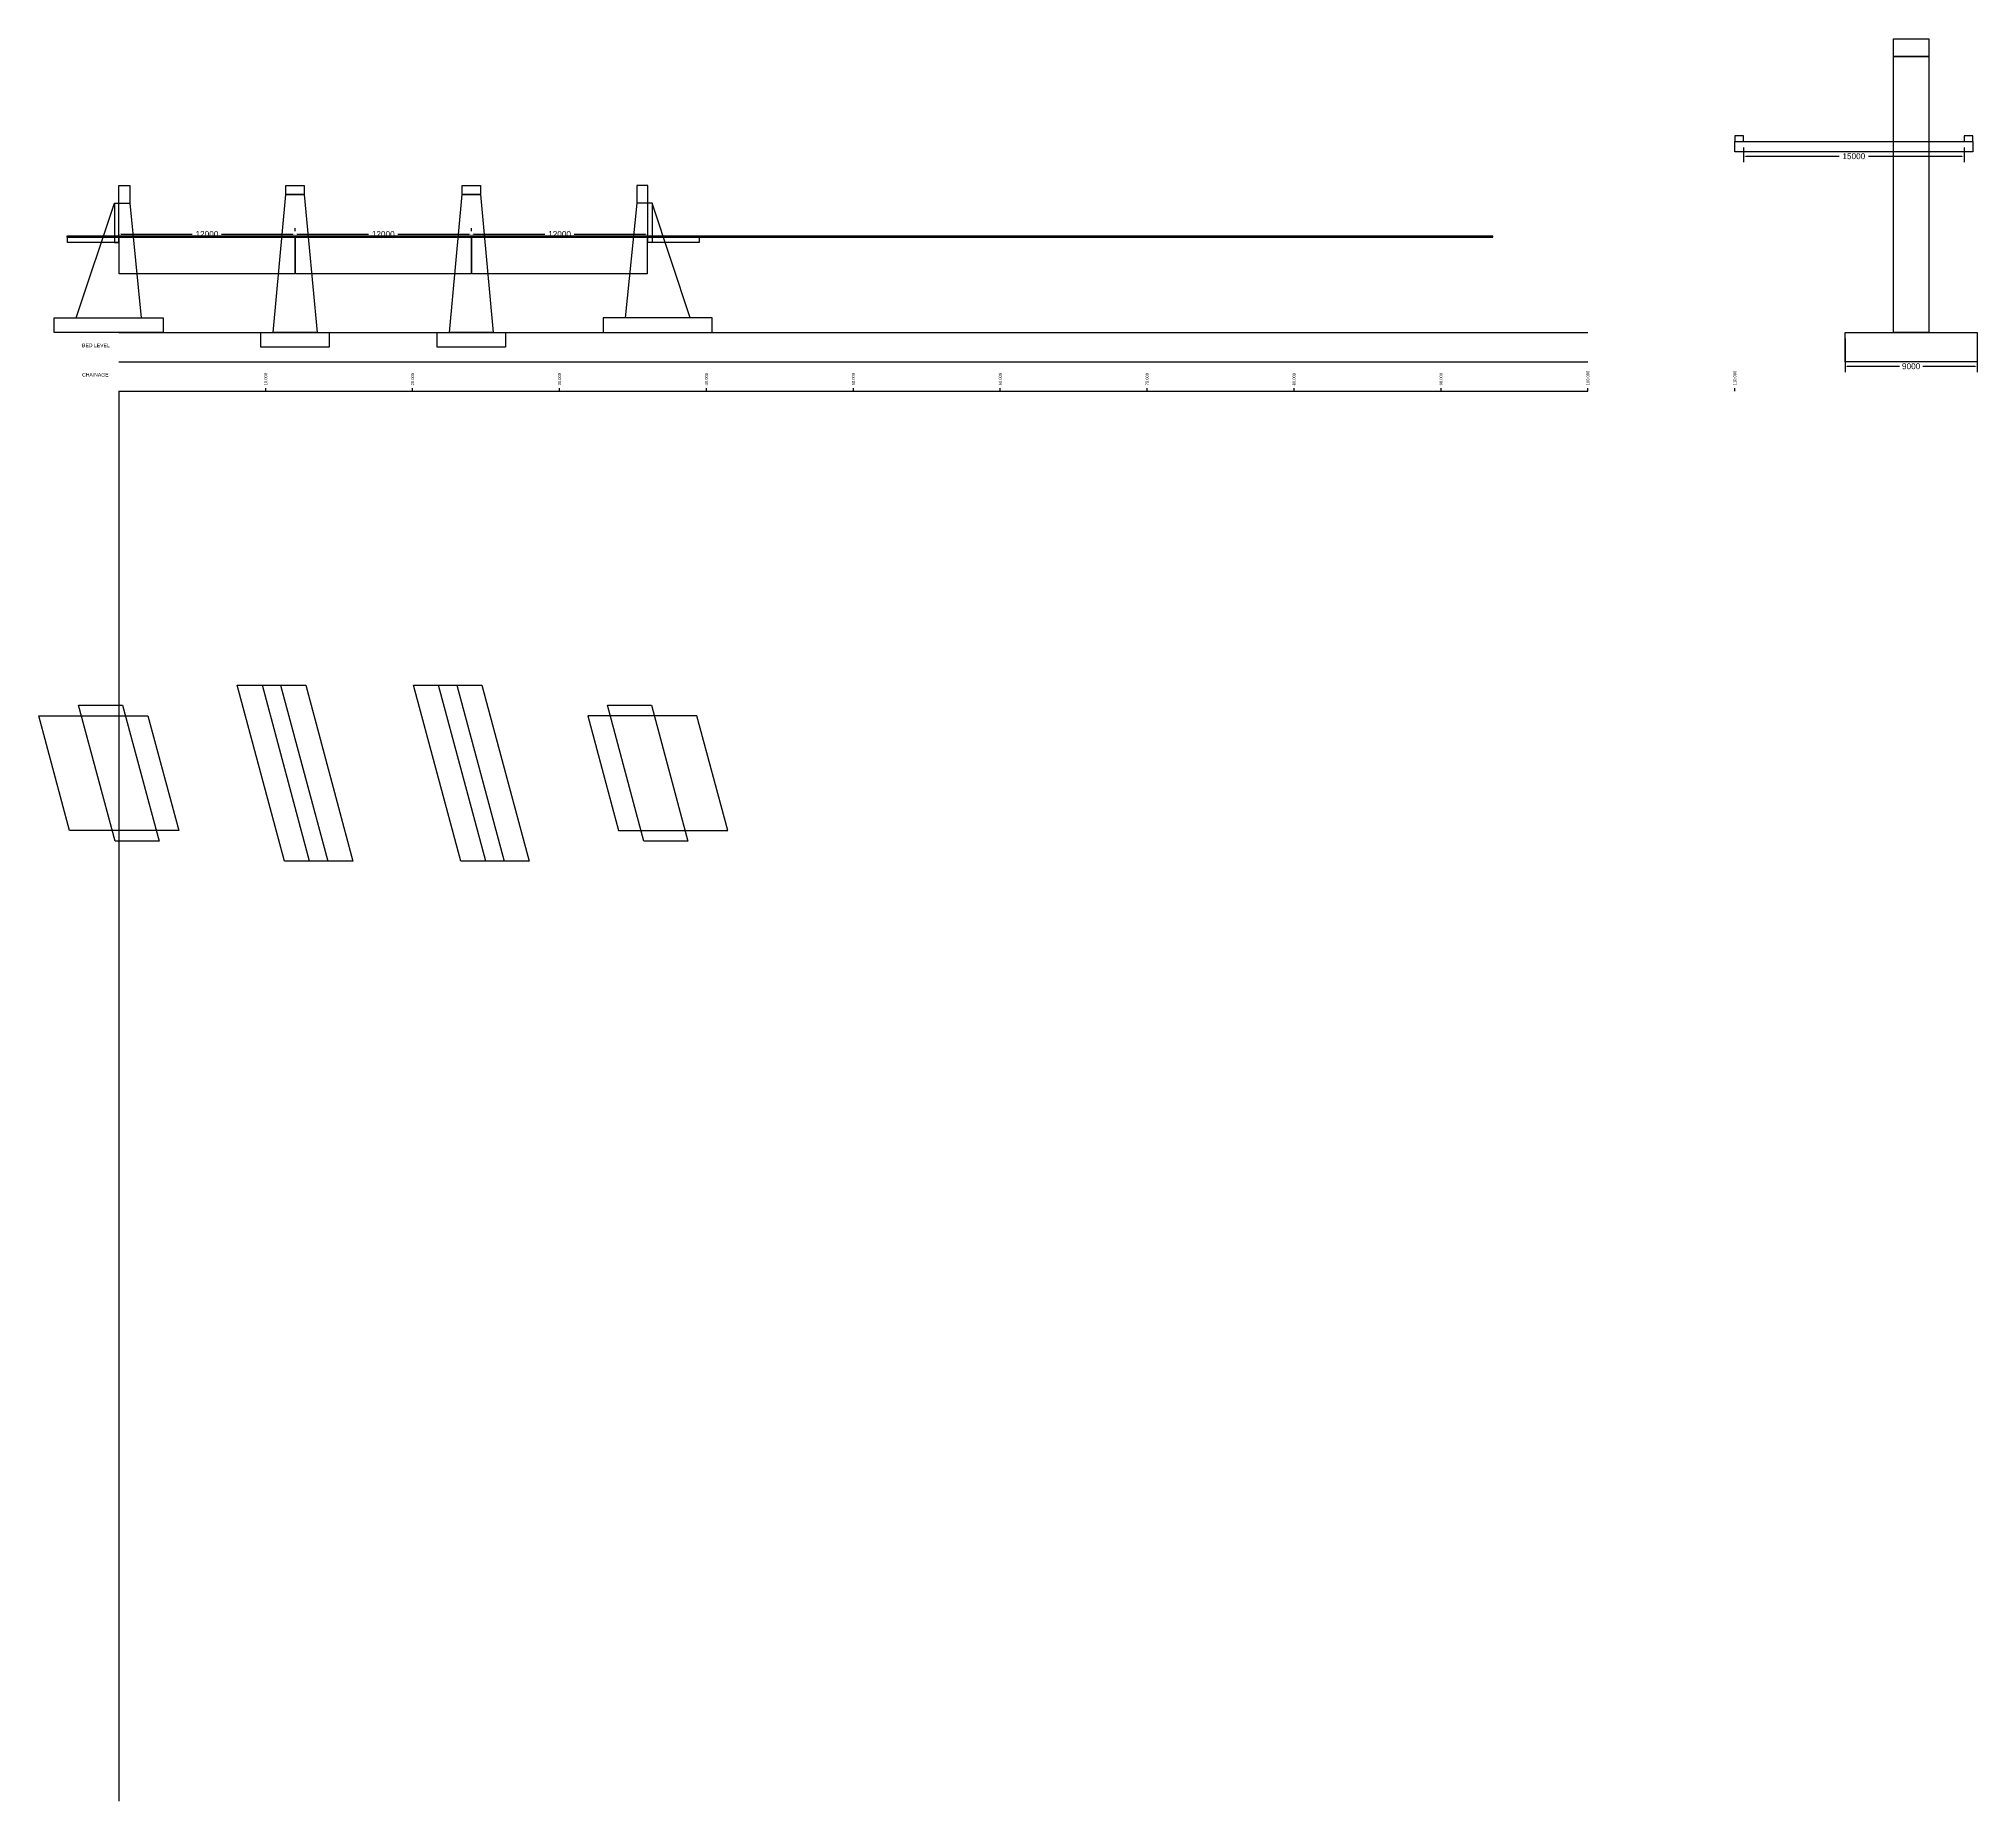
# Model space of a CAD drawing. Header units: metres. Extents: x -5448 to 126500, y -99900 to 20100.
import ezdxf

# ---------------------------------------------------------------- set-up
doc = ezdxf.new("R2010")
doc.units = ezdxf.units.M
doc.styles.add('Arial', font='Arial.ttf')
doc.dimstyles.new('PMB100', dxfattribs={"dimtxt": 400, "dimasz": 150, "dimexe": 400, "dimexo": 400, "dimtad": 0, "dimtxsty": 'Arial', "dimcen": 2.5, "dimazin": 3, "dimtfac": 1, "dimtdec": 0, "dimtmove": 0, "dimatfit": 3})

msp = doc.modelspace()

# ---------------------------------------------------------------- linework, layer by layer
for p, q in [((-300, 8900), (750, 8900)), ((36300, 8900), (35250, 8900)), ((-3525, 6680), (93525, 6680)), ((-3525, 6600), (-3525, 6680)), ((-3525, 6600), (93525, 6600)), ((93525, 6600), (93525, 6680)), ((-4400, 1100), (3030, 1100)), ((0, 100), (100000, 100)), ((40400, 1100), (32970, 1100)), ((0, -1900), (100000, -1900)), ((0, -3900), (100000, -3900)), ((0, -3900), (0, -99900)), ((10000, -3900), (10000, -3700)), ((20000, -3900), (20000, -3700)), ((30000, -3900), (30000, -3700)), ((40000, -3900), (40000, -3700)), ((50000, -3900), (50000, -3700)), ((60000, -3900), (60000, -3700)), ((70000, -3900), (70000, -3700)), ((80000, -3900), (80000, -3700)), ((90000, -3900), (90000, -3700)), ((100000, -3900), (100000, -3700)), ((110000, -3900), (110000, -3700))]:
    msp.add_line(p, q)
for points in [[(120800, 20100), (123200, 20100), (123200, 18900), (120800, 18900)], [(120800, 18900), (123200, 18900), (123200, 100), (120800, 100)], [(110000, 13100), (110600, 13100), (110600, 13500), (110000, 13500)], [(125600, 13100), (126200, 13100), (126200, 13500), (125600, 13500)], [(110000, 13100), (126200, 13100), (126200, 12400), (110000, 12400)], [(0, 6230), (0, 10100), (750, 10100), (750, 8900), (1530, 1100), (1530, 1100), (3030, 1100), (3030, 100), (-4400, 100), (-4400, 1100), (-2900, 1100), (-2900, 1100), (-300, 8900), (-300, 6230)], [(10509.203, 100), (11378.835, 9500), (12621.165, 9500), (13490.797, 100), (10509.203, 100)], [(11378.835, 10100), (12621.165, 10100), (12621.165, 9500), (11378.835, 9500), (11378.835, 10100)], [(22509.203, 100), (23378.835, 9500), (24621.165, 9500), (25490.797, 100), (22509.203, 100)], [(23378.835, 10100), (24621.165, 10100), (24621.165, 9500), (23378.835, 9500), (23378.835, 10100)], [(36000, 6230), (36000, 10100), (35250, 10100), (35250, 8900), (34470, 1100), (34470, 1100), (32970, 1100), (32970, 100), (40400, 100), (40400, 1100), (38900, 1100), (38900, 1100), (36300, 8900), (36300, 6230)], [(-3500, 6600), (0, 6600), (0, 6220), (-3500, 6220), (-3500, 6600)], [(25, 6600), (11975, 6600), (11975, 4100), (25, 4100), (25, 6600)], [(12025, 6600), (23975, 6600), (23975, 4100), (12025, 4100), (12025, 6600)], [(24025, 6600), (35975, 6600), (35975, 4100), (24025, 4100), (24025, 6600)], [(36000, 6600), (39500, 6600), (39500, 6220), (36000, 6220), (36000, 6600)], [(9670.629, 100), (14329.371, 100), (14329.371, -900), (9670.629, -900), (9670.629, 100)], [(21670.629, 100), (26329.371, 100), (26329.371, -900), (21670.629, -900), (21670.629, 100)], [(117500, 100), (126500, 100), (126500, -1900), (117500, -1900)], [(8062.933, -23900), (12721.676, -23900), (15937.067, -35900), (11278.324, -35900)], [(9771.139, -23900), (11013.471, -23900), (14228.861, -35900), (12986.529, -35900)], [(20062.933, -23900), (24721.676, -23900), (27937.067, -35900), (23278.324, -35900)], [(21771.139, -23900), (23013.471, -23900), (26228.861, -35900), (24986.529, -35900)], [(1981.788, -25987.999), (4078.212, -33812.001), (-3351.788, -33812.001), (-5448.212, -25987.999)], [(-2742.331, -25263.556), (257.669, -25263.556), (2742.331, -34536.444), (-257.669, -34536.444)], [(31921.788, -25987.999), (34018.212, -33812.001), (41448.212, -33812.001), (39351.788, -25987.999)], [(33257.669, -25263.556), (36257.669, -25263.556), (38742.331, -34536.444), (35742.331, -34536.444)]]:
    msp.add_lwpolyline(points, close=True)

# ---------------------------------------------------------------- texts
for s, p in [('BED LEVEL', (-2500, -900)), ('CHAINAGE', (-2500, -2900))]:
    msp.add_text(s, height=250).set_placement(p)
for s, p in [('100.000', (100100, -3500)), ('110.000', (110100, -3500)), ('10.000', (10100, -3500)), ('20.000', (20100, -3500)), ('30.000', (30100, -3500)), ('40.000', (40100, -3500)), ('50.000', (50100, -3500)), ('60.000', (60100, -3500)), ('70.000', (70100, -3500)), ('80.000', (80100, -3500)), ('90.000', (90100, -3500))]:
    msp.add_text(s, height=200, rotation=90).set_placement(p)

# ---------------------------------------------------------------- dimensions: what is measured, and where the dimension line sits
for base, p1, p2 in [((110600, 12100), (110600, 13100), (125600, 13100)), ((0, 6800), (0, 6600), (12000, 6600)), ((12000, 6800), (12000, 6600), (24000, 6600)), ((24000, 6800), (24000, 6600), (36000, 6600)), ((117500, -2200), (117500, 100), (126500, 100))]:
    msp.add_linear_dim(base=base, p1=p1, p2=p2, dimstyle='PMB100').render()

doc.saveas('drawing.dxf')
